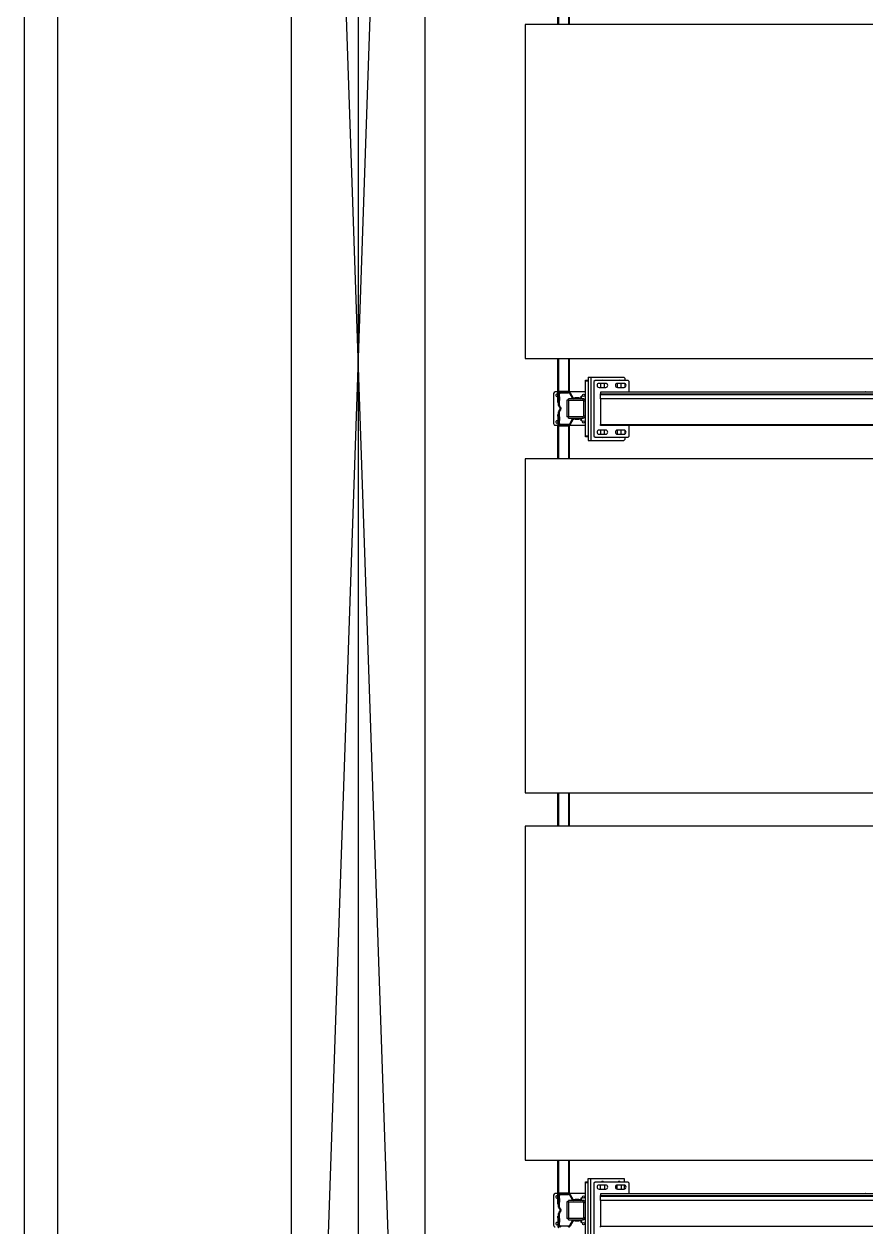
# Model space of a CAD drawing. Header units: millimetres. Extents: x 6622 to 532820, y 3370 to 359312.
# Drawn here: x 455950 to 458470, y 272440 to 276041 of the extents above; entities that cross this region are included whole.
import ezdxf

# ---------------------------------------------------------------- set-up
doc = ezdxf.new("R2010")
doc.units = ezdxf.units.MM

# ---------------------------------------------------------------- blocks, each defined once
blk = doc.blocks.new('A$C6F3A12F4')
at = {"color": 2, "linetype": 'Continuous', "lineweight": 25}
for p, q in [((39685.7, 3475), (39685.7, 225)), ((39691.1, 225), (39691.1, 3475)), ((39693.7, 3475), (39693.7, 225)), ((39705.7, 3475), (39705.7, 225)), ((39783.1, 225), (39783.1, 3475)), ((39785.7, 3475), (39785.7, 225)), ((42085.7, 3475), (42085.7, 225)), ((42091.1, 225), (42091.1, 3475)), ((42093.7, 3475), (42093.7, 225)), ((42105.7, 3475), (42105.7, 225)), ((42183.1, 225), (42183.1, 3475)), ((39585.2, 0), (39585.2, 1077.9)), ((39885.2, 1077.9), (39885.2, 0)), ((41985.2, 0), (41985.2, 1077.9)), ((38585.2, 1041), (38585.2, 0)), ((40885.2, 0), (40885.2, 1041)), ((40985.2, 1041), (40985.2, 0)), ((39643.7, 298.1), (39640.7, 295.1)), ((39640.7, 196.1), (39640.7, 295.1)), ((39643.7, 298.1), (39650.7, 298.1)), ((39653.7, 311), (39650.7, 308)), ((39650.7, 308), (39650.7, 209)), ((39685.7, 311), (39653.7, 311)), ((39659.7, 296), (39659.7, 276)), ((39660.1, 298.1), (39671.3, 298.1)), ((39671.7, 276), (39671.7, 296)), ((39817.7, 311), (39785.7, 311)), ((39799.7, 296), (39799.7, 276)), ((39800.1, 298.1), (39811.3, 298.1)), ((39811.7, 276), (39811.7, 296)), ((39820.7, 308), (39817.7, 311)), ((39820.7, 209), (39820.7, 308)), ((39820.7, 298.1), (39827.7, 298.1)), ((39830.7, 295.1), (39827.7, 298.1)), ((39830.7, 196.1), (39830.7, 295.1)), ((42040.2, 196.1), (42040.2, 296.1)), ((42040.2, 296.1), (42050.7, 296.1)), ((42053.7, 311), (42050.7, 308)), ((42050.7, 308), (42050.7, 209)), ((42085.7, 311), (42053.7, 311)), ((42059.7, 296.1), (42071.7, 296.1)), ((42059.7, 296), (42059.7, 276)), ((42071.7, 276), (42071.7, 296)), ((39671.7, 287.1), (39659.7, 287.1)), ((39659.8, 275.1), (39671.6, 275.1)), ((39811.7, 287.1), (39799.7, 287.1)), ((39799.8, 275.1), (39811.6, 275.1)), ((42059.7, 287.1), (42071.7, 287.1)), ((42071.6, 275.1), (42059.8, 275.1)), ((39659.7, 241), (39659.7, 221)), ((39671.7, 237.1), (39659.7, 237.1)), ((39659.7, 225.1), (39671.7, 225.1)), ((39671.7, 221), (39671.7, 241)), ((39685.7, 225), (39691.1, 225)), ((39693.7, 225), (39691.1, 225)), ((39705.7, 225), (39693.7, 225)), ((39705.7, 225), (39783.1, 225)), ((39785.7, 225), (39783.1, 225)), ((39799.7, 241), (39799.7, 221)), ((39811.7, 237.1), (39799.7, 237.1)), ((39799.7, 225.1), (39811.7, 225.1)), ((39811.7, 221), (39811.7, 241)), ((42059.7, 241), (42059.7, 221)), ((42059.7, 237.1), (42071.7, 237.1)), ((42071.7, 225.1), (42059.7, 225.1)), ((42071.7, 221), (42071.7, 241)), ((42085.7, 225), (42091.1, 225)), ((42093.7, 225), (42091.1, 225)), ((42105.7, 225), (42093.7, 225)), ((42105.7, 225), (42183.1, 225)), ((42185.7, 225), (42183.1, 225)), ((39640.7, 196.1), (39830.7, 196.1)), ((39640.7, 188.1), (39640.7, 196.1)), ((39640.7, 188.1), (39830.7, 188.1)), ((39649.7, 180.1), (39649.7, 188.1)), ((39652.7, 180.1), (39649.7, 180.1)), ((39650.7, 209), (39653.7, 206)), ((39652.7, 188.1), (39652.7, 180.1)), ((39816.7, 180.1), (39652.7, 180.1)), ((39653.7, 206), (39817.7, 206)), ((39712.7, 180.1), (39712.7, 175.1)), ((39756.7, 175.1), (39756.7, 180.1)), ((39816.7, 180.1), (39816.7, 188.1)), ((39819.7, 180.1), (39816.7, 180.1)), ((39817.7, 206), (39820.7, 209)), ((39819.7, 188.1), (39819.7, 180.1)), ((39830.7, 188.1), (39830.7, 196.1)), ((42300.2, 196.1), (42040.2, 196.1)), ((42040.2, 188.1), (42040.2, 196.1)), ((42300.2, 188.1), (42040.2, 188.1)), ((42049.7, 180.1), (42049.7, 188.1)), ((42052.7, 180.1), (42049.7, 180.1)), ((42050.7, 209), (42053.7, 206)), ((42052.7, 188.1), (42052.7, 180.1)), ((42216.7, 180.1), (42052.7, 180.1)), ((42053.7, 206), (42217.7, 206)), ((42112.7, 180.1), (42112.7, 175.1)), ((42156.7, 175.1), (42156.7, 180.1)), ((39685.2, 180), (39685.2, 133)), ((39698.2, 167.5), (39698.2, 170)), ((39700.2, 170), (39698.2, 170)), ((39700.2, 167.5), (39698.2, 167.5)), ((39700.2, 167.5), (39700.2, 170)), ((39703.2, 160.5), (39703.2, 164.5)), ((39705.7, 164.5), (39703.2, 164.5)), ((39705.7, 160.5), (39703.2, 160.5)), ((39703.2, 160.5), (39703.2, 149.7)), ((39703.2, 149.7), (39705.7, 149.7)), ((39703.2, 145.7), (39703.2, 149.7)), ((39703.2, 145.7), (39705.7, 145.7)), ((39710.7, 173.1), (39705.7, 173.1)), ((39705.7, 173.1), (39705.7, 130.1)), ((39710.7, 173.1), (39710.7, 130.1)), ((39756.7, 175.1), (39712.7, 175.1)), ((39758.7, 130.1), (39758.7, 173.1)), ((39763.7, 173.1), (39758.7, 173.1)), ((39763.7, 130.1), (39763.7, 173.1)), ((39767.2, 164.5), (39764.7, 164.5)), ((39764.7, 164.5), (39764.7, 160.5)), ((39767.2, 160.5), (39764.7, 160.5)), ((39764.7, 149.7), (39764.7, 160.5)), ((39764.7, 149.7), (39764.7, 145.7)), ((39764.7, 149.7), (39767.2, 149.7)), ((39764.7, 145.7), (39767.2, 145.7)), ((39767.2, 164.5), (39767.2, 160.5)), ((39767.2, 149.7), (39767.2, 160.5)), ((39767.2, 149.7), (39767.2, 145.7)), ((39770.2, 170), (39770.2, 167.5)), ((39772.2, 170), (39770.2, 170)), ((39772.2, 167.5), (39770.2, 167.5)), ((39772.2, 170), (39772.2, 167.5)), ((39785.2, 133), (39785.2, 180)), ((42085.2, 180), (42085.2, 133)), ((42100.2, 170), (42098.2, 170)), ((42098.2, 167.5), (42098.2, 170)), ((42100.2, 167.5), (42098.2, 167.5)), ((42100.2, 167.5), (42100.2, 170)), ((42105.7, 164.5), (42103.2, 164.5)), ((42103.2, 160.5), (42103.2, 164.5)), ((42105.7, 160.5), (42103.2, 160.5)), ((42103.2, 160.5), (42103.2, 149.7)), ((42103.2, 149.7), (42105.7, 149.7)), ((42103.2, 145.7), (42103.2, 149.7)), ((42103.2, 145.7), (42105.7, 145.7)), ((42110.7, 173.1), (42105.7, 173.1)), ((42105.7, 173.1), (42105.7, 130.1)), ((42110.7, 173.1), (42110.7, 130.1)), ((42156.7, 175.1), (42112.7, 175.1)), ((42163.7, 173.1), (42158.7, 173.1)), ((42158.7, 130.1), (42158.7, 173.1)), ((42163.7, 130.1), (42163.7, 173.1)), ((42164.7, 164.5), (42164.7, 160.5)), ((42167.2, 164.5), (42164.7, 164.5)), ((42164.7, 149.7), (42164.7, 160.5)), ((42167.2, 160.5), (42164.7, 160.5)), ((42164.7, 149.7), (42167.2, 149.7)), ((42164.7, 149.7), (42164.7, 145.7)), ((42164.7, 145.7), (42167.2, 145.7)), ((42167.2, 164.5), (42167.2, 160.5)), ((42167.2, 149.7), (42167.2, 160.5)), ((42167.2, 149.7), (42167.2, 145.7)), ((42170.2, 170), (42170.2, 167.5)), ((42172.2, 170), (42170.2, 170)), ((42172.2, 167.5), (42170.2, 167.5)), ((42172.2, 170), (42172.2, 167.5)), ((38585.2, 133), (38485.2, 133)), ((38585.2, 130.5), (38485.2, 130.5)), ((39683.2, 133), (39585.2, 133)), ((39683.2, 130.5), (39585.2, 130.5)), ((39683.2, 133), (39685.2, 133)), ((39683.2, 128), (39683.2, 133)), ((39685.2, 128), (39683.2, 128)), ((39683.2, 101), (39683.2, 128)), ((39685.2, 133), (39685.2, 129.9)), ((39687.7, 129.9), (39685.2, 129.9)), ((39685.2, 105.5), (39685.2, 129.9)), ((39687.7, 105.5), (39687.7, 129.9)), ((39687.8, 134.6), (39701.8, 143.1)), ((39687.8, 134.6), (39689.1, 132.5)), ((39689.1, 132.5), (39703.1, 141)), ((39703.1, 141), (39701.8, 143.1)), ((39710.7, 130.1), (39705.7, 130.1)), ((39709.7, 130.1), (39759.7, 130.1)), ((39709.7, 130.1), (39709.7, 125.1)), ((39709.7, 125.1), (39759.7, 125.1)), ((39763.7, 130.1), (39758.7, 130.1)), ((39759.7, 130.1), (39759.7, 125.1)), ((39768.6, 143.1), (39767.3, 141)), ((39767.3, 141), (39781.3, 132.5)), ((39768.6, 143.1), (39782.6, 134.6)), ((39781.3, 132.5), (39782.6, 134.6)), ((39785.2, 129.9), (39782.7, 129.9)), ((39782.7, 129.9), (39782.7, 105.5)), ((39785.2, 129.9), (39785.2, 133)), ((39785.2, 133), (39787.2, 133)), ((39785.2, 129.9), (39785.2, 105.5)), ((39787.2, 128), (39785.2, 128)), ((39787.2, 133), (39787.2, 128)), ((39885.2, 133), (39787.2, 133)), ((39885.2, 130.5), (39787.2, 130.5)), ((39787.2, 101), (39787.2, 128)), ((40985.2, 133), (40885.2, 133)), ((40985.2, 130.5), (40885.2, 130.5)), ((42083.2, 133), (41985.2, 133)), ((42083.2, 130.5), (41985.2, 130.5)), ((42083.2, 133), (42085.2, 133)), ((42083.2, 128), (42083.2, 133)), ((42085.2, 128), (42083.2, 128)), ((42083.2, 101), (42083.2, 128)), ((42085.2, 133), (42085.2, 129.9)), ((42087.7, 129.9), (42085.2, 129.9)), ((42085.2, 105.5), (42085.2, 129.9)), ((42087.7, 105.5), (42087.7, 129.9)), ((42087.8, 134.6), (42101.8, 143.1)), ((42087.8, 134.6), (42089.1, 132.5)), ((42089.1, 132.5), (42103.1, 141)), ((42103.1, 141), (42101.8, 143.1)), ((42110.7, 130.1), (42105.7, 130.1)), ((42109.7, 130.1), (42159.7, 130.1)), ((42109.7, 130.1), (42109.7, 125.1)), ((42109.7, 125.1), (42159.7, 125.1)), ((42163.7, 130.1), (42158.7, 130.1)), ((42159.7, 130.1), (42159.7, 125.1)), ((42168.6, 143.1), (42167.3, 141)), ((42167.3, 141), (42181.3, 132.5)), ((42168.6, 143.1), (42182.6, 134.6)), ((42181.3, 132.5), (42182.6, 134.6)), ((42185.2, 129.9), (42182.7, 129.9)), ((42182.7, 129.9), (42182.7, 105.5)), ((38585.2, 100.5), (38485.2, 100.5)), ((38585.2, 98), (38485.2, 98)), ((39683.2, 100.5), (39585.2, 100.5)), ((39683.2, 98), (39585.2, 98)), ((39683.2, 101), (39685.2, 101)), ((39683.2, 101), (39683.2, 100.5)), ((39683.2, 100.5), (39683.2, 98)), ((39685.2, 101), (39685.2, 105.5)), ((39685.2, 105.5), (39687.7, 105.5)), ((39685.2, 98.2), (39685.2, 90)), ((39686.2, 100), (39686.2, 98)), ((39690.7, 100), (39686.2, 100)), ((39712.2, 98), (39686.2, 98)), ((39690.2, 85), (39780.2, 85)), ((39690.7, 102.5), (39690.7, 100)), ((39699.8, 102.5), (39690.7, 102.5)), ((39699.8, 100), (39690.7, 100)), ((39699.8, 102.5), (39710.6, 102.5)), ((39699.8, 102.5), (39699.8, 100)), ((39699.8, 100), (39710.6, 100)), ((39710.6, 100), (39710.6, 102.5)), ((39725.8, 102.5), (39710.6, 102.5)), ((39725.8, 100), (39710.6, 100)), ((39712.2, 98), (39712.2, 100)), ((39717.2, 98), (39712.2, 98)), ((39717.2, 100), (39717.2, 98)), ((39725.8, 100), (39725.8, 102.5)), ((39731.8, 106.5), (39727.6, 103.2)), ((39727.6, 103.2), (39729.2, 101.2)), ((39733.3, 104.5), (39729.2, 101.2)), ((39733.3, 104.5), (39731.8, 106.5)), ((39738.6, 106.5), (39737.1, 104.5)), ((39741.2, 101.2), (39737.1, 104.5)), ((39742.8, 103.2), (39738.6, 106.5)), ((39741.2, 101.2), (39742.8, 103.2)), ((39744.6, 102.5), (39744.6, 100)), ((39759.8, 102.5), (39744.6, 102.5)), ((39759.8, 100), (39744.6, 100)), ((39753.2, 98), (39753.2, 100)), ((39758.2, 98), (39753.2, 98)), ((39758.2, 100), (39758.2, 98)), ((39758.2, 98), (39784.2, 98)), ((39759.8, 102.5), (39759.8, 100)), ((39759.8, 102.5), (39770.6, 102.5)), ((39759.8, 100), (39770.6, 100)), ((39770.6, 100), (39770.6, 102.5)), ((39779.7, 102.5), (39770.6, 102.5)), ((39779.7, 100), (39770.6, 100)), ((39779.7, 100), (39779.7, 102.5)), ((39779.7, 100), (39784.2, 100)), ((39782.7, 105.5), (39785.2, 105.5)), ((39784.2, 98), (39784.2, 100)), ((39785.2, 101), (39785.2, 105.5)), ((39785.2, 101), (39787.2, 101)), ((39785.2, 90), (39785.2, 98.2)), ((39787.2, 101), (39787.2, 100.5)), ((39787.2, 100.5), (39787.2, 98)), ((39885.2, 100.5), (39787.2, 100.5)), ((39885.2, 98), (39787.2, 98)), ((40985.2, 100.5), (40885.2, 100.5)), ((40985.2, 98), (40885.2, 98)), ((42083.2, 100.5), (41985.2, 100.5)), ((42083.2, 98), (41985.2, 98)), ((42083.2, 101), (42085.2, 101)), ((42083.2, 101), (42083.2, 100.5)), ((42083.2, 100.5), (42083.2, 98)), ((42085.2, 101), (42085.2, 105.5)), ((42085.2, 105.5), (42087.7, 105.5)), ((42085.2, 98.2), (42085.2, 90)), ((42086.2, 100), (42086.2, 98)), ((42090.7, 100), (42086.2, 100)), ((42112.2, 98), (42086.2, 98)), ((42090.2, 85), (42180.2, 85)), ((42090.7, 102.5), (42090.7, 100)), ((42099.8, 102.5), (42090.7, 102.5)), ((42099.8, 100), (42090.7, 100)), ((42099.8, 102.5), (42110.6, 102.5)), ((42099.8, 102.5), (42099.8, 100)), ((42099.8, 100), (42110.6, 100)), ((42125.8, 102.5), (42110.6, 102.5)), ((42110.6, 100), (42110.6, 102.5)), ((42125.8, 100), (42110.6, 100)), ((42112.2, 98), (42112.2, 100)), ((42117.2, 98), (42112.2, 98)), ((42117.2, 100), (42117.2, 98)), ((42125.8, 100), (42125.8, 102.5)), ((42131.8, 106.5), (42127.6, 103.2)), ((42127.6, 103.2), (42129.2, 101.2)), ((42133.3, 104.5), (42129.2, 101.2)), ((42133.3, 104.5), (42131.8, 106.5)), ((42138.6, 106.5), (42137.1, 104.5)), ((42141.2, 101.2), (42137.1, 104.5)), ((42142.8, 103.2), (42138.6, 106.5)), ((42141.2, 101.2), (42142.8, 103.2)), ((42144.6, 102.5), (42144.6, 100)), ((42159.8, 102.5), (42144.6, 102.5)), ((42159.8, 100), (42144.6, 100)), ((42153.2, 98), (42153.2, 100)), ((42158.2, 98), (42153.2, 98)), ((42158.2, 100), (42158.2, 98)), ((42158.2, 98), (42184.2, 98)), ((42159.8, 102.5), (42159.8, 100)), ((42159.8, 102.5), (42170.6, 102.5)), ((42159.8, 100), (42170.6, 100)), ((42170.6, 100), (42170.6, 102.5)), ((42179.7, 102.5), (42170.6, 102.5)), ((42179.7, 100), (42170.6, 100)), ((42179.7, 100), (42179.7, 102.5)), ((42179.7, 100), (42184.2, 100)), ((42182.7, 105.5), (42185.2, 105.5)), ((42184.2, 98), (42184.2, 100)), ((38585.2, 0), (39585.2, 0)), ((39885.2, 0), (40885.2, 0)), ((40985.2, 0), (41985.2, 0))]:
    blk.add_line(p, q, dxfattribs=at)
for centre in [(39695.2, 175), (39775.2, 175), (42095.2, 175), (42175.2, 175)]:
    blk.add_circle(centre, 3.5, dxfattribs=at)
for centre, radius, start, end in [((39690.2, 1020), 5, 180, 205.8419), ((42090.2, 1020), 5, 180, 205.8419), ((39665.7, 296), 6, 0, 180), ((39805.7, 296), 6, 0, 180), ((42065.7, 296), 6, 0, 180), ((39655.7, 281.1), 6, 146.4427, 213.5573), ((39665.7, 276), 6, 180, 0), ((39805.7, 276), 6, 180, 0), ((39815.7, 281.1), 6, 326.4427, 33.5573), ((42055.2, 281.1), 6, 138.5904, 221.4096), ((42065.7, 276), 6, 180, 0), ((39655.7, 231.1), 6, 146.4427, 213.5573), ((39665.7, 241), 6, 0, 180), ((39665.7, 221), 6, 180, 0), ((39805.7, 241), 6, 0, 180), ((39805.7, 221), 6, 180, 0), ((39815.7, 231.1), 6, 326.4427, 33.5573), ((42055.2, 231.1), 6, 138.5904, 221.4096), ((42065.7, 241), 6, 0, 180), ((42065.7, 221), 6, 180, 0), ((39712.7, 173.1), 7, 90, 180), ((39756.7, 173.1), 7, 0, 90), ((42112.7, 173.1), 7, 90, 180), ((42156.7, 173.1), 7, 0, 90), ((39700.2, 164.5), 5.5, 0, 90), ((39700.2, 164.5), 3, 0, 90), ((39700.2, 145.7), 3, 301.4296, 0), ((39700.2, 145.7), 5.5, 301.4296, 0), ((39712.7, 173.1), 2, 90, 180), ((39756.7, 173.1), 2, 0, 90), ((39770.2, 164.5), 5.5, 90, 180), ((39770.2, 145.7), 5.5, 180, 238.5704), ((39770.2, 164.5), 3, 90, 180), ((39770.2, 145.7), 3, 180, 238.5704), ((42100.2, 164.5), 5.5, 0, 90), ((42100.2, 164.5), 3, 0, 90), ((42100.2, 145.7), 3, 301.4296, 0), ((42100.2, 145.7), 5.5, 301.4296, 0), ((42112.7, 173.1), 2, 90, 180), ((42156.7, 173.1), 2, 0, 90), ((42170.2, 164.5), 5.5, 90, 180), ((42170.2, 145.7), 5.5, 180, 238.5704), ((42170.2, 164.5), 3, 90, 180), ((42170.2, 145.7), 3, 180, 238.5704), ((39690.7, 129.9), 5.5, 121.4296, 180), ((39690.7, 129.9), 3, 121.4296, 180), ((39779.7, 129.9), 3, 0, 58.5704), ((39779.7, 129.9), 5.5, 0, 58.5704), ((42090.7, 129.9), 5.5, 121.4296, 180), ((42090.7, 129.9), 3, 121.4296, 180), ((42179.7, 129.9), 3, 0, 58.5704), ((42179.7, 129.9), 5.5, 0, 58.5704), ((39686.2, 101), 3, 180, 270), ((39690.7, 105.5), 5.5, 180, 270), ((39686.2, 101), 1, 180, 270), ((39690.2, 90), 5, 180, 270), ((39690.7, 105.5), 3, 180, 270), ((39695.2, 95), 3.5, 121.0027, 0), ((39695.2, 95), 3.5, 0, 58.9973), ((39725.8, 105.5), 3, 270, 308.6598), ((39725.8, 105.5), 5.5, 270, 308.6598), ((39735.2, 102.2), 5.5, 51.3402, 128.6598), ((39735.2, 102.2), 3, 51.3402, 128.6598), ((39744.6, 105.5), 5.5, 231.3402, 270), ((39744.6, 105.5), 3, 231.3402, 270), ((39775.2, 95), 3.5, 121.0027, 0), ((39775.2, 95), 3.5, 0, 58.9973), ((39779.7, 105.5), 3, 270, 0), ((39779.7, 105.5), 5.5, 270, 0), ((39780.2, 90), 5, 270, 0), ((39784.2, 101), 1, 270, 0), ((39784.2, 101), 3, 270, 0), ((42086.2, 101), 3, 180, 270), ((42090.7, 105.5), 5.5, 180, 270), ((42086.2, 101), 1, 180, 270), ((42090.2, 90), 5, 180, 270), ((42090.7, 105.5), 3, 180, 270), ((42095.2, 95), 3.5, 121.0027, 0), ((42095.2, 95), 3.5, 0, 58.9973), ((42125.8, 105.5), 3, 270, 308.6598), ((42125.8, 105.5), 5.5, 270, 308.6598), ((42135.2, 102.2), 5.5, 51.3402, 128.6598), ((42135.2, 102.2), 3, 51.3402, 128.6598), ((42144.6, 105.5), 5.5, 231.3402, 270), ((42144.6, 105.5), 3, 231.3402, 270), ((42175.2, 95), 3.5, 121.0027, 0), ((42175.2, 95), 3.5, 0, 58.9973), ((42179.7, 105.5), 5.5, 270, 0), ((42179.7, 105.5), 3, 270, 0), ((42180.2, 90), 5, 270, 0), ((42184.2, 101), 1, 270, 0), ((42184.2, 101), 3, 270, 0)]:
    blk.add_arc(centre, radius, start, end, dxfattribs=at)

msp = doc.modelspace()

# ---------------------------------------------------------------- linework, layer by layer
at = {"color": 1}
msp.add_line((456050, 329040), (456050, 259040), dxfattribs=at)
at = {"color": 4}
for p, q in [((456750, 329040), (456750, 259040)), ((456950, 329040), (456950, 259040)), ((457150, 329040), (457150, 259040)), ((457150, 269190), (456750, 280890)), ((457150, 280890), (456750, 269190))]:
    msp.add_line(p, q, dxfattribs=at)
at = {"color": 2}
msp.add_line((455950, 318040), (455950, 268040), dxfattribs=at)

# ---------------------------------------------------------------- block references
at = {"color": 0, "rotation": 270}
msp.add_blockref('A$C6F3A12F4', (457450, 314625.198), dxfattribs=at)

doc.saveas('drawing.dxf')
